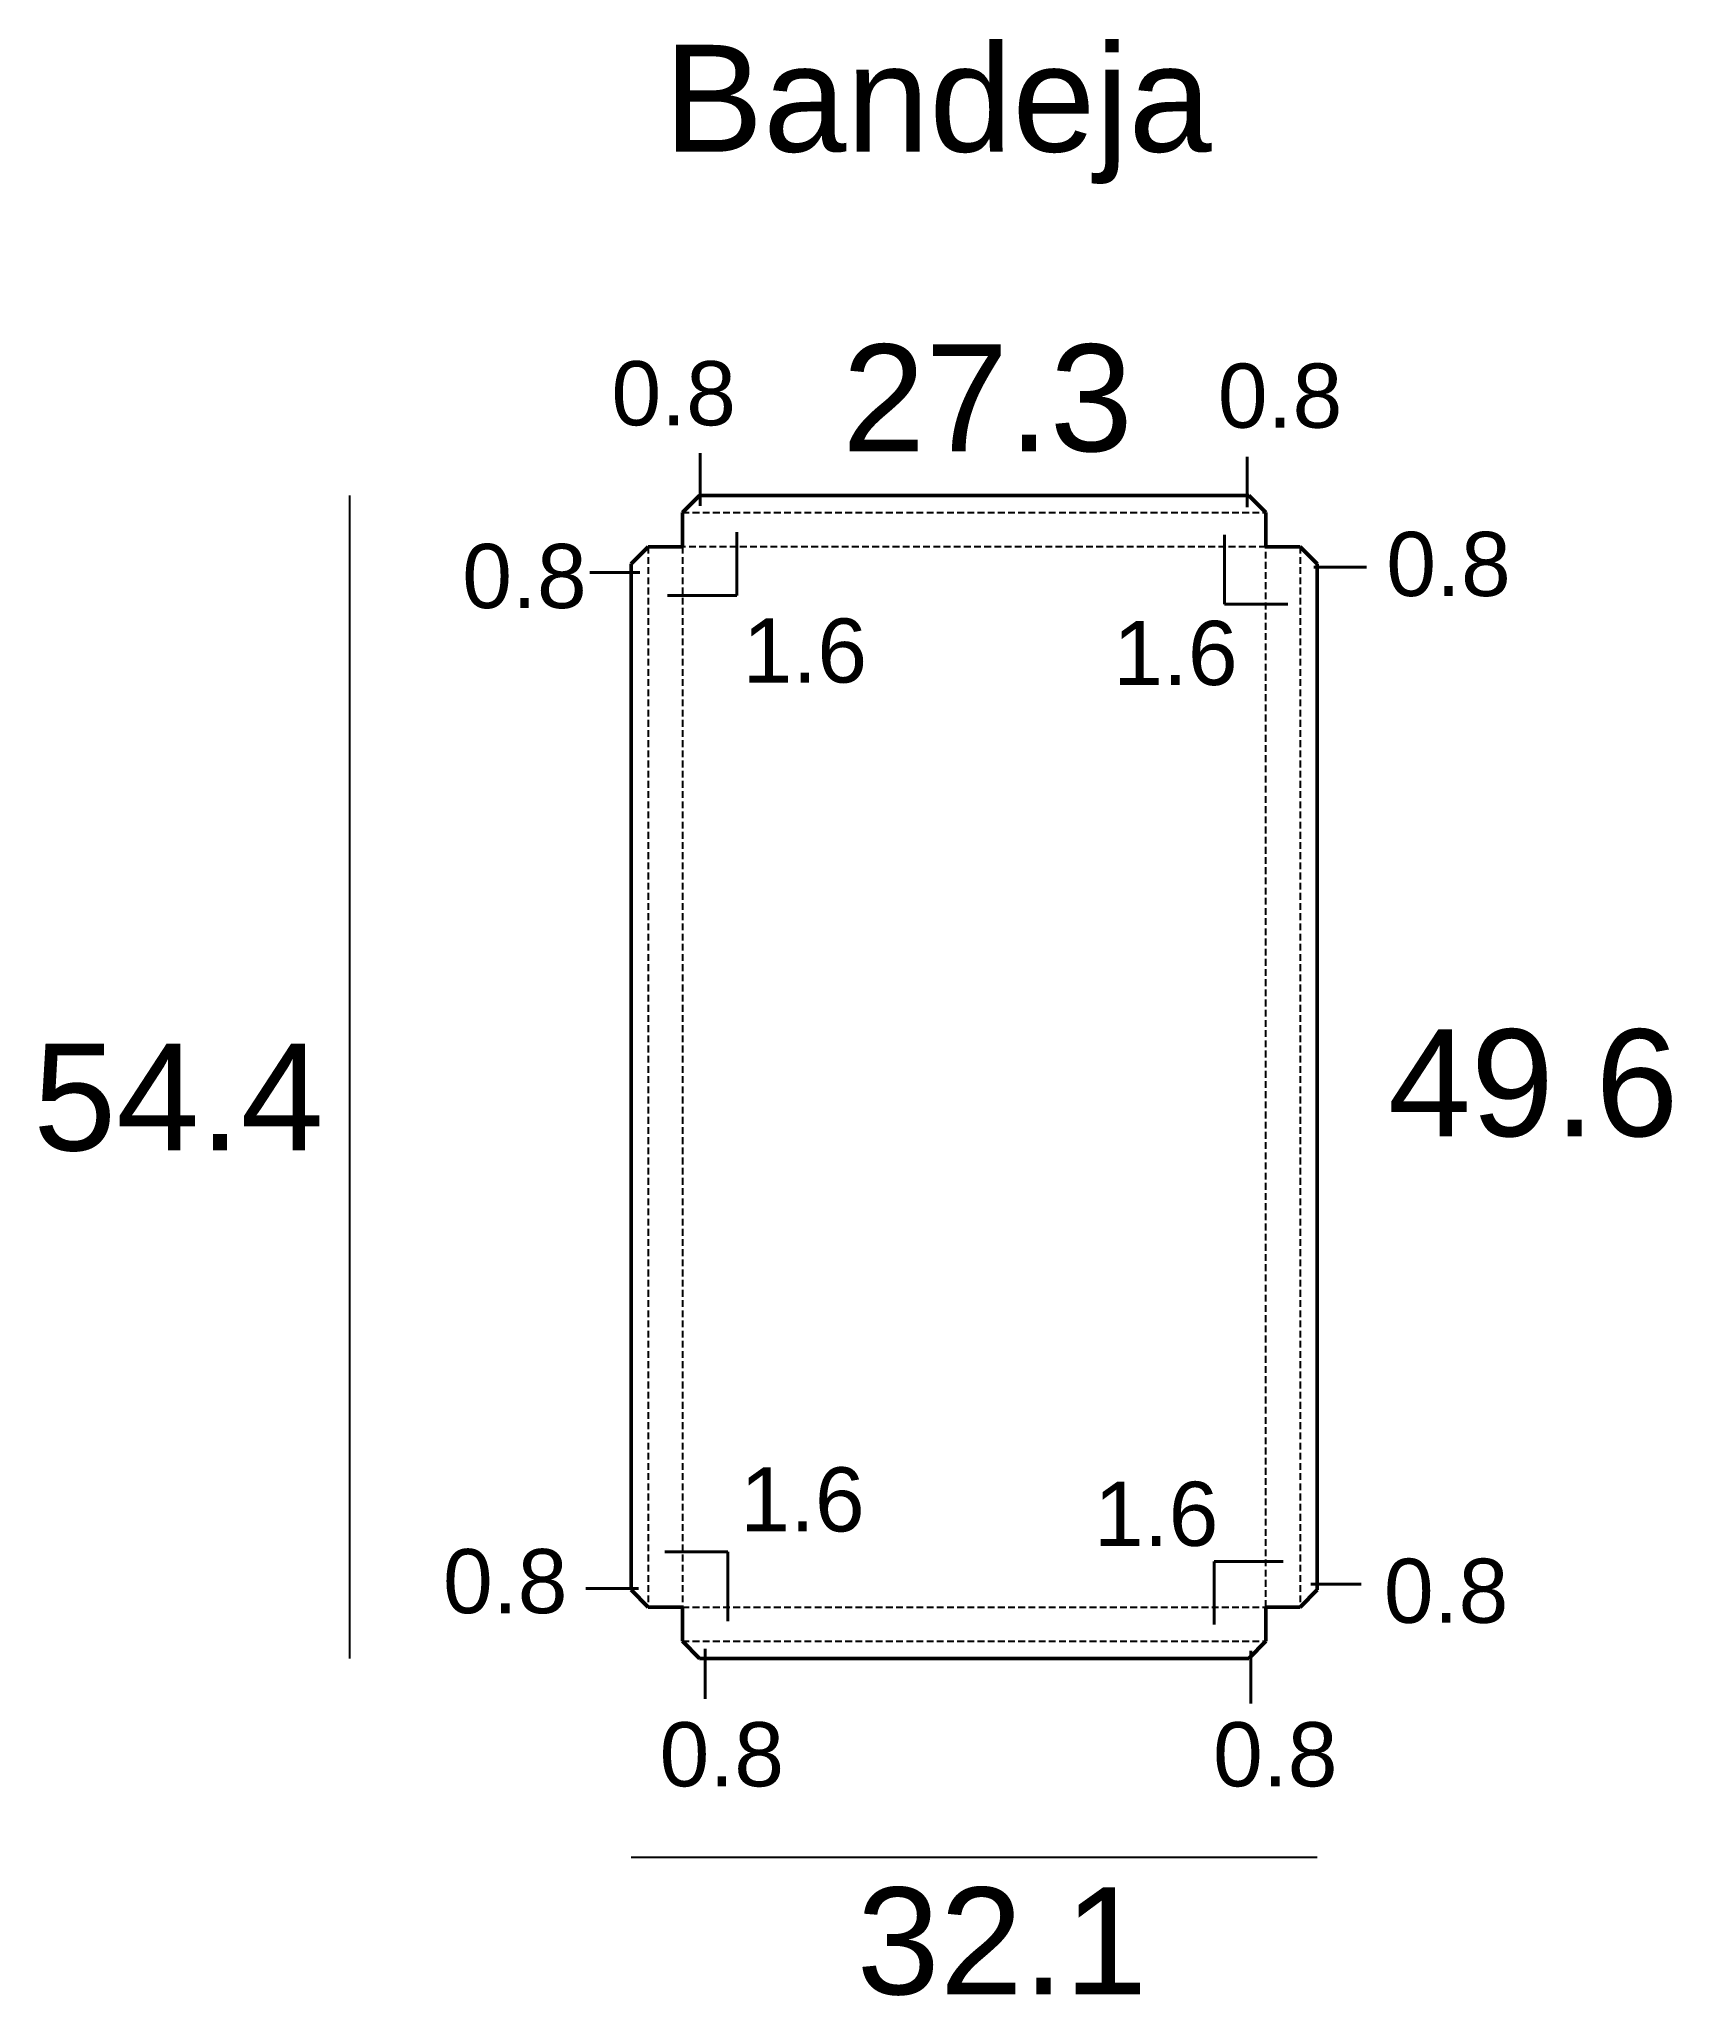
# Model space of a CAD drawing. Header units: millimetres. Extents: x 3955 to 4719, y 1820 to 2735.
import ezdxf

# ---------------------------------------------------------------- set-up
doc = ezdxf.new("R2010")
doc.units = ezdxf.units.MM
doc.header["$LTSCALE"] = 0.25
doc.linetypes.add('DASHED', pattern=[19.05, 12.7, -6.35])
doc.styles.get("Standard").update_dxf_attribs({"font": 'arial.ttf'})

msp = doc.modelspace()

# ---------------------------------------------------------------- linework, layer by layer
at = {"lineweight": 40}
for p, q in [((4264.4, 2516.67), (4264.4, 2541.36)), ((4520.33, 2516.14), (4520.33, 2539.62)), ((4281.57, 2504.42), (4281.57, 2474.83)), ((4509.65, 2470.77), (4509.65, 2503.18)), ((4236.2, 2485.51), (4212.72, 2485.51)), ((4551.49, 2487.94), (4576.18, 2487.94)), ((4281.57, 2474.83), (4249.16, 2474.83)), ((4539.24, 2470.77), (4509.65, 2470.77)), ((4247.8, 2027.37), (4277.38, 2027.37)), ((4277.38, 2027.37), (4277.38, 1994.96)), ((4504.78, 1993.29), (4504.78, 2022.87)), ((4504.78, 2022.87), (4537.19, 2022.87)), ((4235.55, 2010.2), (4210.86, 2010.2)), ((4550.15, 2012.19), (4573.63, 2012.19)), ((4266.71, 1982), (4266.71, 1958.53)), ((4521.95, 1981.03), (4521.95, 1956.35))]:
    msp.add_line(p, q, dxfattribs=at)
for p, q in [((4100.33, 2521.52), (4100.33, 1977.52)), ((4232.07, 1884.54), (4553.07, 1884.54))]:
    msp.add_line(p, q)
at = {"color": 150, "lineweight": 50}
for p, q in [((4256.07, 2513.52), (4264.07, 2521.52)), ((4529.07, 2513.52), (4521.07, 2521.52)), ((4256.07, 2513.52), (4256.07, 2497.52)), ((4529.07, 2497.52), (4529.07, 2513.52)), ((4232.07, 2489.52), (4240.07, 2497.52)), ((4256.07, 2497.52), (4240.07, 2497.52)), ((4545.07, 2497.52), (4529.07, 2497.52)), ((4553.07, 2489.52), (4545.07, 2497.52)), ((4240.07, 2001.52), (4232.07, 2009.52)), ((4545.07, 2001.52), (4553.07, 2009.52)), ((4240.07, 2001.52), (4256.07, 2001.52)), ((4256.07, 2001.52), (4256.07, 1985.52)), ((4545.07, 2001.52), (4529.07, 2001.52)), ((4529.07, 2001.52), (4529.07, 1985.52)), ((4264.07, 1977.52), (4256.07, 1985.52)), ((4521.07, 1977.52), (4529.07, 1985.52))]:
    msp.add_line(p, q, dxfattribs=at)
at = {"color": 3, "linetype": 'DASHED'}
for p, q in [((4256.07, 2513.52), (4529.07, 2513.52)), ((4240.07, 2497.52), (4240.07, 2001.52)), ((4256.07, 2497.52), (4256.07, 2001.52)), ((4529.07, 2497.52), (4256.07, 2497.52)), ((4529.07, 2001.52), (4529.07, 2497.52)), ((4545.07, 2497.52), (4545.07, 2001.52)), ((4256.07, 2001.52), (4529.07, 2001.52)), ((4256.07, 1985.52), (4529.07, 1985.52))]:
    msp.add_line(p, q, dxfattribs=at)
at = {"color": 150, "lineweight": 50}
for points in [[(4521.07, 2521.52), (4264.07, 2521.52)], [(4232.07, 2489.52), (4232.07, 2009.52)], [(4553.07, 2009.52), (4553.07, 2489.52)], [(4264.07, 1977.52), (4521.07, 1977.52)]]:
    msp.add_lwpolyline(points, dxfattribs=at)

# ---------------------------------------------------------------- texts
at = {"attachment_point": 1}
for s, width, insert, char_height in [('Bandeja', 415.2421, (4247.34, 2732.38), 50), ('27.3', 50.7313, (4330.86, 2592.24), 50), ('0.8', 149.7232, (4222.88, 2584.38), 30), ('0.8', 149.7232, (4506.56, 2583.26), 30), ('0.8', 149.7232, (4153.08, 2498.88), 30), ('0.8', 149.7232, (4585.36, 2504.51), 30), ('1.6', 149.7232, (4284.24, 2464.01), 30), ('1.6', 149.7232, (4457.6, 2462.88), 30), ('49.6', 239.3219, (4586.11, 2271.8), 50), ('54.4', 131.7521, (3952.36, 2265.13), 50), ('1.6', 149.7232, (4283.11, 2066.89), 30), ('1.6', 149.7232, (4448.6, 2060.14), 30), ('0.8', 149.7232, (4144.08, 2028.64), 30), ('0.8', 149.7232, (4584.24, 2024.14), 30), ('0.8', 149.7232, (4245.39, 1947.64), 30), ('0.8', 149.7232, (4504.31, 1947.64), 30), ('32.1', 182.3083, (4337.63, 1870.33), 50)]:
    msp.add_mtext_dynamic_manual_height_columns(s, width=width, gutter_width=12.5, heights=[0], dxfattribs=dict(at, insert=insert, char_height=char_height))

doc.saveas('drawing.dxf')
